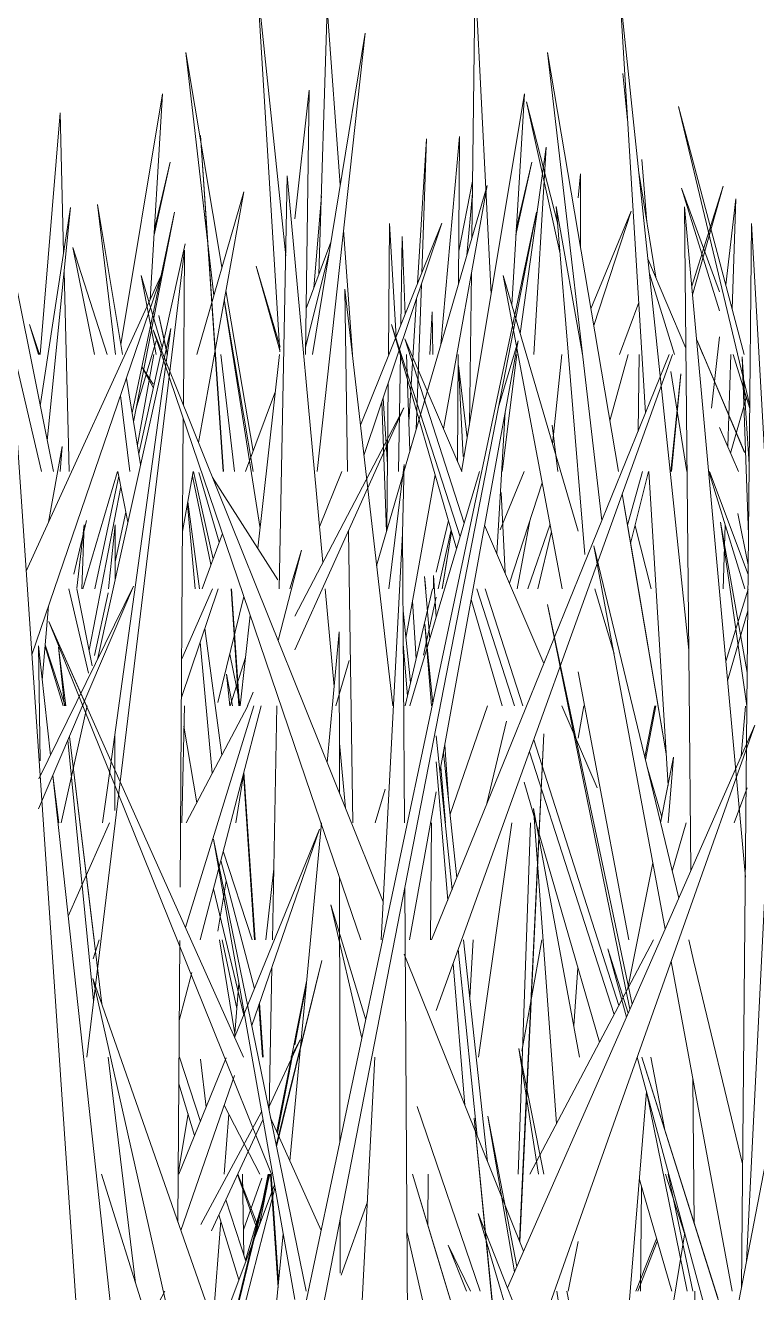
# Model space of a CAD drawing. Header units: millimetres. Extents: x -9575 to 27274, y -4387 to 11354.
# Drawn here: x -6390.26 to -6373.02, y 3085.83 to 3115.69 of the extents above; entities that cross this region are included whole.
import ezdxf

# ---------------------------------------------------------------- set-up
doc = ezdxf.new("R2010")
doc.units = ezdxf.units.MM
doc.layers.add('G-IMPT', color=8, linetype='Continuous', lineweight=9)

# ---------------------------------------------------------------- blocks, each defined once
blk = doc.blocks.new('Grass Array - 25_dwg-V14-North')
at = {"layer": 'G-IMPT'}
for p, q in [((-6379.736, 3110.676), (-6379.656, 3116.831)), ((-6379.281, 3109.349), (-6379.656, 3116.831)), ((-6383.142, 3116.092), (-6383.34, 3109.825)), ((-6383.142, 3116.092), (-6382.838, 3111.932)), ((-6389.599, 3105.172), (-6391.668, 3115.506)), ((-6383.911, 3111.128), (-6383.572, 3114.158)), ((-6383.655, 3107.931), (-6383.572, 3114.158)), ((-6373.183, 3106.729), (-6374.867, 3113.774)), ((-6373.317, 3107.931), (-6374.867, 3113.774)), ((-6389.908, 3107.931), (-6389.441, 3113.627)), ((-6389.441, 3113.627), (-6389.358, 3110.337)), ((-6380.465, 3108.169), (-6380.028, 3113.069)), ((-6380.048, 3109.602), (-6380.028, 3113.069)), ((-6379.719, 3112.018), (-6380.044, 3110.363)), ((-6377.174, 3112.185), (-6377.233, 3111.621)), ((-6377.174, 3112.185), (-6377.176, 3110.476)), ((-6383.282, 3111.669), (-6383.462, 3109.495)), ((-6379.377, 3111.913), (-6381.98, 3102.953)), ((-6381.98, 3102.953), (-6379.377, 3111.913)), ((-6379.377, 3111.913), (-6380.405, 3106.178)), ((-6379.723, 3111.728), (-6379.854, 3110.27)), ((-6374.552, 3109.541), (-6373.812, 3111.898)), ((-6374.533, 3109.34), (-6373.812, 3111.898)), ((-6389.909, 3106.719), (-6389.197, 3111.398)), ((-6389.746, 3105.904), (-6389.197, 3111.398)), ((-6377.128, 3107.931), (-6377.744, 3111.414)), ((-6377.072, 3103.221), (-6377.744, 3111.414)), ((-6376.927, 3109.003), (-6375.981, 3111.304)), ((-6376.862, 3108.614), (-6375.981, 3111.304)), ((-6382.759, 3110.864), (-6382.545, 3107.931)), ((-6382.36, 3106.263), (-6380.44, 3111.028)), ((-6382.278, 3105.547), (-6380.44, 3111.028)), ((-6387.583, 3105.596), (-6386.495, 3110.541)), ((-6383.641, 3109.015), (-6383.059, 3110.579)), ((-6381.409, 3108.623), (-6381.375, 3110.713)), ((-6381.309, 3108.872), (-6381.375, 3110.713)), ((-6388.632, 3107.931), (-6389.137, 3110.453)), ((-6388.334, 3107.931), (-6389.137, 3110.453)), ((-6383.653, 3108.097), (-6383.1, 3110.332)), ((-6374.689, 3108.076), (-6375.586, 3110.186)), ((-6389.347, 3109.893), (-6389.228, 3105.172)), ((-6384.249, 3108.107), (-6384.821, 3110.009)), ((-6384.258, 3108.027), (-6384.821, 3110.009)), ((-6379.794, 3106.265), (-6379.747, 3109.849)), ((-6374.955, 3107.931), (-6375.549, 3109.839)), ((-6384.728, 3103.83), (-6385.573, 3109.209)), ((-6384.89, 3105.172), (-6385.57, 3109.223)), ((-6376.256, 3107.931), (-6375.803, 3109.156)), ((-6386.908, 3107.931), (-6387.112, 3108.849)), ((-6386.92, 3107.931), (-6387.112, 3108.849)), ((-6389.88, 3105.172), (-6390.524, 3107.931)), ((-6384.78, 3103.364), (-6384.269, 3107.931)), ((-6381.464, 3105.172), (-6381.42, 3107.931)), ((-6381.193, 3105.661), (-6381.275, 3107.931)), ((-6380.073, 3105.402), (-6380.058, 3107.931)), ((-6379.023, 3105.172), (-6378.674, 3107.931)), ((-6377.614, 3107.931), (-6377.833, 3105.818)), ((-6376.481, 3106.365), (-6376.047, 3107.931)), ((-6387.249, 3107.153), (-6387.511, 3107.639)), ((-6387.249, 3107.228), (-6387.511, 3107.639)), ((-6379.938, 3105.525), (-6380.05, 3107.669)), ((-6379.844, 3105.967), (-6380.05, 3107.669)), ((-6375.045, 3105.172), (-6374.813, 3107.475)), ((-6375.03, 3105.172), (-6374.811, 3107.468)), ((-6385.069, 3105.172), (-6384.366, 3107.063)), ((-6373.454, 3105.172), (-6373.895, 3106.208)), ((-6387.841, 3103.984), (-6388.079, 3105.172)), ((-6385.835, 3103.111), (-6386.294, 3105.172)), ((-6383.325, 3103.87), (-6382.8, 3105.172)), ((-6380.6, 3105.093), (-6381.289, 3101.249)), ((-6379.07, 3103.797), (-6378.504, 3105.172)), ((-6376.066, 3103.907), (-6375.709, 3105.172)), ((-6385.884, 3102.979), (-6386.32, 3105.061)), ((-6384.307, 3102.623), (-6385.846, 3105.031)), ((-6378.849, 3102.545), (-6378.075, 3104.909)), ((-6379.047, 3104.682), (-6378.951, 3102.783)), ((-6388.144, 3103.044), (-6387.887, 3104.213)), ((-6386.255, 3102.413), (-6386.439, 3104.399)), ((-6386.154, 3102.413), (-6386.428, 3104.461)), ((-6389.049, 3102.422), (-6388.87, 3103.914)), ((-6388.925, 3102.413), (-6388.87, 3103.914)), ((-6378.667, 3102.413), (-6378.369, 3104.012)), ((-6386.095, 3102.413), (-6385.612, 3103.711)), ((-6388.773, 3100.426), (-6389.236, 3102.413)), ((-6388.683, 3100.595), (-6389.047, 3102.413)), ((-6388.629, 3100.841), (-6388.305, 3102.315)), ((-6385.725, 3099.73), (-6385.107, 3102.226)), ((-6381.049, 3100.762), (-6381.134, 3102.115)), ((-6385.196, 3099.654), (-6384.957, 3101.786)), ((-6385.63, 3098.489), (-6386.029, 3101.478)), ((-6385.852, 3098.066), (-6386.138, 3101.155)), ((-6385.193, 3099.675), (-6385.443, 3100.869)), ((-6385.069, 3100.791), (-6385.434, 3099.654)), ((-6382.938, 3099.654), (-6382.629, 3100.719)), ((-6385.519, 3100.397), (-6385.374, 3099.654)), ((-6385.519, 3100.397), (-6385.439, 3099.654)), ((-6384.893, 3099.978), (-6385.024, 3099.654)), ((-6373.287, 3099.641), (-6373.389, 3098.463)), ((-6389.467, 3096.895), (-6389.613, 3098.014)), ((-6373.553, 3096.895), (-6373.247, 3097.721)), ((-6373.55, 3096.895), (-6373.247, 3097.721))]:
    blk.add_line(p, q, dxfattribs=at)
blk = doc.blocks.new('Grass Array - 25_dwg-V18-North')
at = {"layer": 'G-IMPT'}
for p in [(-6379.938, 3105.525), (-6379.844, 3105.967)]:
    blk.add_line(p, (-6380.05, 3107.669), dxfattribs=at)
blk = doc.blocks.new('Grass Array - Grass Array-440235-North')
for name in ['Grass Array - 25_dwg-V14-North', 'Grass Array - 25_dwg-V18-North']:
    blk.add_blockref(name, (0, 0))
blk = doc.blocks.new('Grass Array - 25_dwg-V28-North')
at = {"layer": 'G-IMPT'}
for p, q in [((-6385.864, 3109.15), (-6386.129, 3113.087)), ((-6385.862, 3109.159), (-6386.129, 3113.087)), ((-6385.597, 3105.172), (-6385.782, 3107.931)), ((-6385.59, 3105.172), (-6385.778, 3107.931))]:
    blk.add_line(p, q, dxfattribs=at)
blk = doc.blocks.new('Grass Array - 25_dwg-V32-North')
at = {"layer": 'G-IMPT'}
for p, q in [((-6385.864, 3109.15), (-6386.129, 3113.087)), ((-6385.862, 3109.159), (-6386.129, 3113.087)), ((-6385.597, 3105.172), (-6385.782, 3107.931)), ((-6385.59, 3105.172), (-6385.778, 3107.931)), ((-6385.226, 3099.654), (-6385.411, 3102.413)), ((-6385.355, 3101.713), (-6385.402, 3102.413)), ((-6388.821, 3099.654), (-6389.705, 3101.64)), ((-6388.905, 3099.654), (-6389.705, 3101.64)), ((-6385.355, 3101.713), (-6385.215, 3099.654)), ((-6378.339, 3092.773), (-6378.187, 3095.94)), ((-6378.334, 3092.773), (-6378.186, 3095.919)), ((-6384.669, 3091.377), (-6384.749, 3092.563))]:
    blk.add_line(p, q, dxfattribs=at)
blk = doc.blocks.new('Grass Array - 25_dwg-V36-North')
at = {"layer": 'G-IMPT'}
for p, q in [((-6385.864, 3109.15), (-6386.129, 3113.087)), ((-6385.862, 3109.159), (-6386.129, 3113.087)), ((-6385.597, 3105.172), (-6385.782, 3107.931)), ((-6385.59, 3105.172), (-6385.778, 3107.931)), ((-6385.226, 3099.654), (-6385.411, 3102.413)), ((-6385.355, 3101.713), (-6385.402, 3102.413)), ((-6388.821, 3099.654), (-6389.705, 3101.64)), ((-6388.905, 3099.654), (-6389.705, 3101.64)), ((-6385.355, 3101.713), (-6385.215, 3099.654)), ((-6378.339, 3092.773), (-6378.187, 3095.94)), ((-6378.334, 3092.773), (-6378.186, 3095.919)), ((-6384.669, 3091.377), (-6384.749, 3092.563))]:
    blk.add_line(p, q, dxfattribs=at)
blk = doc.blocks.new('Grass Array - Grass Array-440908-North')
for name in ['Grass Array - 25_dwg-V32-North', 'Grass Array - 25_dwg-V36-North', 'Grass Array - 25_dwg-V36-North', 'Grass Array - 25_dwg-V28-North']:
    blk.add_blockref(name, (0, 0))
blk = doc.blocks.new('Grass Array - 25_dwg-V38-North')
at = {"layer": 'G-IMPT'}
for p in [(-6374.289, 3107.931), (-6374.29, 3107.931)]:
    blk.add_line(p, (-6374.436, 3108.274), dxfattribs=at)
blk = doc.blocks.new('Grass Array - 25_dwg-V42-North')
at = {"layer": 'G-IMPT'}
for p, q in [((-6384.262, 3107.993), (-6384.784, 3116.58)), ((-6384.123, 3110.258), (-6384.784, 3116.58)), ((-6386.479, 3115.046), (-6385.814, 3109.324)), ((-6386.479, 3115.046), (-6385.624, 3109.986)), ((-6385.624, 3109.986), (-6386.479, 3115.046)), ((-6376.064, 3113.449), (-6376.173, 3114.548)), ((-6387.024, 3114.074), (-6388.008, 3108.163)), ((-6388.008, 3108.163), (-6387.024, 3114.074)), ((-6387.024, 3114.074), (-6387.318, 3109.215)), ((-6377.71, 3111), (-6378.45, 3113.884)), ((-6377.653, 3110.301), (-6378.45, 3113.884)), ((-6380.803, 3113.014), (-6381.015, 3109.601)), ((-6380.803, 3113.014), (-6380.916, 3109.848)), ((-6380.916, 3109.848), (-6380.803, 3113.014)), ((-6377.985, 3112.817), (-6378.597, 3108.425)), ((-6377.985, 3112.817), (-6378.272, 3107.931)), ((-6378.272, 3107.931), (-6377.985, 3112.817)), ((-6387.225, 3110.75), (-6386.848, 3112.464)), ((-6387.217, 3110.883), (-6386.848, 3112.464)), ((-6375.61, 3111.049), (-6375.729, 3112.525)), ((-6375.401, 3109.751), (-6375.798, 3112.221)), ((-6374.793, 3111.853), (-6373.895, 3108.956)), ((-6374.793, 3111.853), (-6373.895, 3109.411)), ((-6373.752, 3109.57), (-6373.516, 3111.6)), ((-6373.6, 3108.996), (-6373.516, 3111.6)), ((-6387.742, 3106.558), (-6386.744, 3111.281)), ((-6387.707, 3106.344), (-6386.744, 3111.281)), ((-6381.701, 3107.931), (-6381.672, 3111.019)), ((-6381.521, 3108.346), (-6381.672, 3111.019)), ((-6387.176, 3107.931), (-6387.529, 3109.795)), ((-6387.032, 3108.1), (-6387.529, 3109.795)), ((-6380.925, 3109.581), (-6381.046, 3106.167)), ((-6381.046, 3106.167), (-6380.925, 3109.581)), ((-6385.531, 3109.44), (-6384.891, 3105.652)), ((-6384.891, 3105.652), (-6385.531, 3109.44)), ((-6381.037, 3109.249), (-6381.217, 3106.333)), ((-6380.725, 3107.931), (-6380.674, 3108.937)), ((-6380.657, 3107.931), (-6380.674, 3108.937)), ((-6389.929, 3107.931), (-6390.157, 3108.637)), ((-6389.952, 3107.931), (-6390.157, 3108.637)), ((-6387.173, 3108.254), (-6387.644, 3106.667)), ((-6373.308, 3105.639), (-6374.436, 3108.274)), ((-6373.311, 3105.621), (-6374.436, 3108.274)), ((-6374.09, 3106.668), (-6373.895, 3108.347)), ((-6387.232, 3107.931), (-6387.618, 3105.806)), ((-6385.652, 3107.931), (-6385.332, 3105.172)), ((-6375.818, 3106.117), (-6375.793, 3107.931)), ((-6373.705, 3105.76), (-6373.634, 3107.931)), ((-6373.577, 3107.931), (-6373.183, 3106.661)), ((-6374.664, 3105.172), (-6375.043, 3107.531)), ((-6381.741, 3103.774), (-6381.708, 3107.247)), ((-6381.726, 3105.344), (-6381.827, 3106.893)), ((-6373.639, 3105.607), (-6373.264, 3106.923)), ((-6381.745, 3103.761), (-6381.853, 3106.815)), ((-6388.088, 3105.172), (-6388.906, 3102.413)), ((-6385.687, 3103.511), (-6386.168, 3105.154)), ((-6375.993, 3103.475), (-6375.568, 3105.172)), ((-6388.757, 3100.964), (-6388.007, 3104.809)), ((-6388.619, 3102.413), (-6388.058, 3105.066)), ((-6389.115, 3102.752), (-6388.819, 3104.02)), ((-6375.508, 3102.413), (-6375.888, 3103.896)), ((-6373.813, 3102.413), (-6373.764, 3103.909))]:
    blk.add_line(p, q, dxfattribs=at)
blk = doc.blocks.new('Grass Array - Grass Array-V47-North')
for name in ['Grass Array - 25_dwg-V42-North', 'Grass Array - 25_dwg-V38-North', 'Grass Array - 25_dwg-V38-North', 'Grass Array - 25_dwg-V38-North']:
    blk.add_blockref(name, (0, 0))
blk = doc.blocks.new('Grass Array - 25_dwg-V49-North')
at = {"layer": 'G-IMPT'}
for p, q in [((-6375.644, 3106.545), (-6376.254, 3116.58)), ((-6374.992, 3104.51), (-6376.254, 3116.58)), ((-6383.493, 3107.931), (-6382.252, 3115.504)), ((-6383.381, 3105.172), (-6382.252, 3115.504)), ((-6377.949, 3115.046), (-6376.668, 3104.022)), ((-6377.949, 3115.046), (-6376.28, 3105.172)), ((-6376.28, 3105.172), (-6377.949, 3115.046)), ((-6378.494, 3114.074), (-6379.975, 3105.174)), ((-6379.975, 3105.174), (-6378.494, 3114.074)), ((-6378.494, 3114.074), (-6378.795, 3109.1)), ((-6385.597, 3105.172), (-6386.129, 3113.087)), ((-6385.59, 3105.172), (-6386.129, 3113.087)), ((-6378.695, 3110.75), (-6378.318, 3112.464)), ((-6378.687, 3110.883), (-6378.318, 3112.464)), ((-6384.276, 3102.413), (-6384.087, 3112.144)), ((-6383.247, 3103.03), (-6384.087, 3112.144)), ((-6386.215, 3107.931), (-6385.113, 3111.761)), ((-6386.177, 3105.855), (-6385.113, 3111.761)), ((-6388.555, 3111.468), (-6388.13, 3107.931)), ((-6388.555, 3111.468), (-6387.97, 3107.931)), ((-6387.97, 3107.931), (-6388.555, 3111.468)), ((-6374.612, 3100.078), (-6374.721, 3111.407)), ((-6373.289, 3095.614), (-6374.721, 3111.407)), ((-6383.712, 3083.1), (-6378.214, 3111.281)), ((-6380.555, 3100.208), (-6378.214, 3111.281)), ((-6373.25, 3099.641), (-6373.142, 3111.019)), ((-6372.557, 3100.691), (-6373.142, 3111.019)), ((-6388.024, 3097.865), (-6386.51, 3110.386)), ((-6386.534, 3106.745), (-6386.51, 3110.386)), ((-6390.239, 3102.828), (-6387.023, 3109.86)), ((-6390.104, 3100.853), (-6387.023, 3109.86)), ((-6377.603, 3102.413), (-6378.999, 3109.795)), ((-6377.233, 3103.771), (-6378.999, 3109.795)), ((-6389.934, 3098.359), (-6390.689, 3109.423)), ((-6381.6, 3099.654), (-6382.729, 3109.47)), ((-6382.666, 3105.172), (-6382.729, 3109.47)), ((-6388.558, 3100.747), (-6386.832, 3108.541)), ((-6388.316, 3097.775), (-6386.832, 3108.541)), ((-6381.825, 3095.032), (-6387.245, 3108.512)), ((-6383.529, 3097.588), (-6387.245, 3108.512)), ((-6380.014, 3103.635), (-6381.627, 3108.637)), ((-6380.096, 3103.356), (-6381.627, 3108.637)), ((-6379.918, 3103.957), (-6381.315, 3108.303)), ((-6379.974, 3105.172), (-6381.315, 3108.303)), ((-6378.643, 3108.254), (-6380.487, 3098.101)), ((-6378.643, 3108.254), (-6379.114, 3106.667)), ((-6380.573, 3092.475), (-6375.009, 3107.931)), ((-6378.801, 3098.771), (-6375.081, 3107.931)), ((-6373.196, 3105.344), (-6373.36, 3107.873)), ((-6373.212, 3103.682), (-6373.36, 3107.873)), ((-6387.876, 3107.367), (-6387.541, 3105.34)), ((-6387.541, 3105.34), (-6387.876, 3107.367)), ((-6388.014, 3106.965), (-6387.798, 3105.172)), ((-6383.911, 3100.97), (-6381.337, 3106.671)), ((-6383.911, 3101.764), (-6381.337, 3106.671)), ((-6386.585, 3099.205), (-6386.537, 3106.429)), ((-6378.948, 3106.577), (-6379.149, 3103.245)), ((-6377.708, 3105.172), (-6377.845, 3106.269)), ((-6389.391, 3105.761), (-6389.71, 3103.984)), ((-6389.71, 3103.984), (-6389.391, 3105.761)), ((-6389.391, 3105.761), (-6389.441, 3105.172)), ((-6386.554, 3103.76), (-6386.3, 3105.172)), ((-6381.689, 3102.413), (-6381.331, 3105.336)), ((-6381.368, 3103.712), (-6381.331, 3105.336)), ((-6379.558, 3105.172), (-6381.195, 3099.654)), ((-6375.111, 3097.778), (-6375.56, 3105.172)), ((-6373.304, 3102.413), (-6374.153, 3105.172)), ((-6373.221, 3102.75), (-6374.134, 3105.172)), ((-6376.191, 3104.647), (-6375.936, 3103.136)), ((-6375.156, 3098.522), (-6376.191, 3104.647)), ((-6374.992, 3104.51), (-6374.621, 3100.961)), ((-6388.143, 3103.92), (-6388.295, 3102.413)), ((-6388.295, 3102.413), (-6388.143, 3103.92)), ((-6388.143, 3103.92), (-6388.145, 3102.614)), ((-6380.573, 3102.803), (-6380.289, 3104.02)), ((-6378.038, 3100.65), (-6379.433, 3103.907)), ((-6378.414, 3102.413), (-6377.89, 3103.932)), ((-6373.252, 3099.654), (-6373.874, 3103.981)), ((-6373.243, 3100.441), (-6373.874, 3103.981)), ((-6373.219, 3102.972), (-6373.467, 3104.184)), ((-6382.544, 3096.895), (-6382.645, 3103.772)), ((-6381.872, 3094.136), (-6381.368, 3103.712)), ((-6381.325, 3096.895), (-6381.368, 3103.712)), ((-6380.53, 3102.413), (-6380.225, 3103.799)), ((-6380.435, 3102.413), (-6380.212, 3103.755)), ((-6380.212, 3103.755), (-6380.429, 3102.452)), ((-6378.177, 3102.413), (-6377.858, 3103.761)), ((-6384.302, 3101.193), (-6383.748, 3103.321)), ((-6384.028, 3102.413), (-6383.748, 3103.321)), ((-6375.18, 3094.39), (-6376.858, 3103.426)), ((-6374.859, 3095.119), (-6376.858, 3103.426)), ((-6375.156, 3098.522), (-6375.936, 3103.136)), ((-6380.823, 3102.413), (-6380.854, 3102.702)), ((-6380.727, 3101.228), (-6380.854, 3102.702)), ((-6380.641, 3102.413), (-6380.638, 3102.727)), ((-6380.573, 3101.75), (-6380.638, 3102.727)), ((-6389.948, 3097.229), (-6387.709, 3102.476)), ((-6389.94, 3097.934), (-6387.709, 3102.476)), ((-6386.58, 3099.85), (-6385.712, 3102.413)), ((-6386.574, 3100.758), (-6385.844, 3102.413)), ((-6385.226, 3099.654), (-6385.411, 3102.413)), ((-6385.355, 3101.713), (-6385.402, 3102.413)), ((-6382.978, 3100.112), (-6383.19, 3102.413)), ((-6381.308, 3099.654), (-6380.664, 3102.413)), ((-6380.435, 3102.413), (-6380.429, 3102.452)), ((-6378.729, 3099.654), (-6379.619, 3102.413)), ((-6378.535, 3099.654), (-6379.422, 3102.413)), ((-6376.384, 3100.876), (-6376.835, 3102.413)), ((-6380.874, 3100.847), (-6380.573, 3102.216)), ((-6379.023, 3099.654), (-6379.75, 3102.16)), ((-6373.75, 3100.695), (-6373.224, 3102.4)), ((-6389.71, 3102.005), (-6389.859, 3100.256)), ((-6381.179, 3100.206), (-6381.357, 3101.888)), ((-6375.958, 3092.62), (-6377.954, 3102.039)), ((-6376.013, 3092.503), (-6377.954, 3102.039)), ((-6373.709, 3100.242), (-6373.229, 3101.89)), ((-6388.024, 3097.865), (-6389.705, 3101.64)), ((-6385.851, 3092.077), (-6389.705, 3101.64)), ((-6385.355, 3101.713), (-6385.215, 3099.654)), ((-6380.651, 3099.706), (-6380.843, 3101.574)), ((-6380.683, 3099.654), (-6380.843, 3101.574)), ((-6383.146, 3098.318), (-6382.859, 3101.395)), ((-6382.854, 3097.59), (-6382.859, 3101.395)), ((-6389.666, 3098.491), (-6389.948, 3101.066)), ((-6389.908, 3098.359), (-6389.948, 3101.066)), ((-6389.364, 3099.654), (-6389.791, 3101.052)), ((-6389.322, 3099.654), (-6389.788, 3101.088)), ((-6389.476, 3101.037), (-6389.339, 3099.654)), ((-6389.476, 3101.037), (-6389.308, 3099.654)), ((-6389.308, 3099.654), (-6389.476, 3101.037)), ((-6381.255, 3099.878), (-6381.352, 3101.115)), ((-6376.894, 3098.666), (-6377.233, 3100.457)), ((-6380.555, 3100.208), (-6384.534, 3081.392)), ((-6374.612, 3100.078), (-6374.571, 3095.774)), ((-6389.412, 3096.895), (-6388.8, 3099.654)), ((-6386.571, 3096.895), (-6386.509, 3099.654)), ((-6386.484, 3094.427), (-6384.876, 3099.654)), ((-6386.466, 3096.895), (-6385.018, 3099.654)), ((-6386.138, 3094.136), (-6384.702, 3099.654)), ((-6384.329, 3099.654), (-6384.436, 3094.136)), ((-6380.248, 3097.098), (-6379.366, 3099.654)), ((-6376.782, 3097.718), (-6377.611, 3099.654)), ((-6377.233, 3098.889), (-6377.096, 3099.654)), ((-6375.661, 3098.451), (-6375.419, 3099.654)), ((-6375.643, 3098.377), (-6375.395, 3099.654)), ((-6373.25, 3099.641), (-6373.381, 3085.958)), ((-6386.585, 3099.205), (-6386.61, 3095.38)), ((-6386.22, 3097.364), (-6386.52, 3099.174)), ((-6386.22, 3097.364), (-6386.52, 3099.174)), ((-6379.379, 3097.348), (-6378.918, 3099.291)), ((-6378.896, 3085.937), (-6373.068, 3099.195)), ((-6376.352, 3089.928), (-6373.068, 3099.195)), ((-6389.259, 3098.844), (-6388.651, 3092.701)), ((-6389.221, 3098.934), (-6388.64, 3094.136)), ((-6388.457, 3092.632), (-6389.221, 3098.934)), ((-6388.148, 3098.992), (-6388.15, 3097.187)), ((-6380.202, 3095.321), (-6380.573, 3098.942)), ((-6378.605, 3087.022), (-6378.041, 3098.99)), ((-6378.469, 3090.053), (-6378.041, 3098.99)), ((-6376.267, 3092.596), (-6378.277, 3098.852)), ((-6382.714, 3097.243), (-6382.855, 3098.773)), ((-6378.801, 3098.771), (-6380.683, 3094.136)), ((-6380.087, 3095.604), (-6380.405, 3098.549)), ((-6380.287, 3097.456), (-6380.372, 3098.732)), ((-6376.382, 3092.378), (-6378.379, 3098.569)), ((-6376.894, 3098.666), (-6376.037, 3094.136)), ((-6387.766, 3066.547), (-6389.934, 3098.359)), ((-6380.302, 3095.074), (-6380.573, 3098.331)), ((-6375.285, 3096.895), (-6374.979, 3098.444)), ((-6375.105, 3096.895), (-6374.979, 3098.444)), ((-6388.913, 3091.61), (-6389.614, 3098.013)), ((-6385.098, 3098.132), (-6385.301, 3096.895)), ((-6384.854, 3094.136), (-6385.118, 3098.056)), ((-6385.108, 3098.093), (-6384.839, 3094.136)), ((-6380.354, 3096.895), (-6380.467, 3098.207)), ((-6375.257, 3097.033), (-6375.603, 3098.213)), ((-6372.682, 3098.196), (-6373.265, 3086.558)), ((-6388.024, 3097.865), (-6388.812, 3091.377)), ((-6388.316, 3097.775), (-6388.437, 3096.895)), ((-6388.024, 3097.865), (-6385.118, 3091.377)), ((-6382.013, 3096.895), (-6381.778, 3097.687)), ((-6380.573, 3097.626), (-6381.206, 3094.136)), ((-6378.501, 3097.854), (-6376.726, 3091.728)), ((-6383.529, 3097.588), (-6382.355, 3094.136)), ((-6377.741, 3089.809), (-6378.282, 3097.236)), ((-6377.196, 3091.377), (-6378.282, 3097.236)), ((-6389.25, 3094.694), (-6388.279, 3096.895)), ((-6385.326, 3091.84), (-6383.327, 3096.745)), ((-6384.924, 3092.119), (-6383.327, 3096.745)), ((-6384.024, 3088.933), (-6383.279, 3096.895)), ((-6380.713, 3094.136), (-6380.689, 3096.895)), ((-6379.581, 3091.377), (-6378.79, 3096.895)), ((-6378.538, 3091.517), (-6378.351, 3096.895)), ((-6375.013, 3095.76), (-6374.683, 3096.895)), ((-6383.911, 3085.663), (-6385.828, 3096.513)), ((-6384.072, 3087.975), (-6385.828, 3096.513)), ((-6384.909, 3094.136), (-6385.593, 3096.229)), ((-6384.859, 3092.984), (-6385.652, 3096.006)), ((-6376.055, 3092.997), (-6375.471, 3095.955)), ((-6384.587, 3094.136), (-6384.404, 3095.812)), ((-6382.846, 3091.864), (-6382.851, 3095.593)), ((-6385.825, 3095.338), (-6385.112, 3092.364)), ((-6385.525, 3095.525), (-6385.719, 3094.341)), ((-6381.307, 3094.138), (-6381.315, 3095.385)), ((-6383.056, 3094.962), (-6382.328, 3091.824)), ((-6383.056, 3094.962), (-6382.237, 3092.255)), ((-6382.237, 3092.255), (-6383.056, 3094.962)), ((-6388.664, 3093.695), (-6388.515, 3094.136)), ((-6386.618, 3094.121), (-6386.662, 3087.49)), ((-6385.319, 3091.926), (-6385.685, 3094.136)), ((-6385.319, 3091.926), (-6385.685, 3094.136)), ((-6385.622, 3094.136), (-6385.274, 3092.521)), ((-6381.307, 3094.136), (-6381.221, 3080.648)), ((-6379.363, 3088.908), (-6379.928, 3094.136)), ((-6379.7, 3094.136), (-6379.782, 3092.784)), ((-6378.37, 3088.618), (-6375.452, 3094.136)), ((-6378.328, 3092.773), (-6378.084, 3094.136)), ((-6374.507, 3093.656), (-6374.623, 3094.136)), ((-6378.516, 3086.801), (-6381.329, 3093.798)), ((-6379.877, 3092.154), (-6380.057, 3093.908)), ((-6376.092, 3092.314), (-6376.529, 3093.927)), ((-6376.529, 3093.927), (-6376.051, 3092.409)), ((-6376.051, 3092.409), (-6376.529, 3093.927)), ((-6384.449, 3093.498), (-6384.514, 3090.138)), ((-6384.344, 3089.295), (-6383.274, 3093.656)), ((-6384.338, 3089.268), (-6383.274, 3093.656)), ((-6379.9, 3090.244), (-6380.177, 3093.574)), ((-6377.332, 3092.112), (-6377.235, 3093.483)), ((-6373.596, 3085.859), (-6375.039, 3093.632)), ((-6374.507, 3093.656), (-6373.353, 3088.861)), ((-6379.647, 3053.179), (-6388.665, 3093.226)), ((-6385.903, 3085.316), (-6388.665, 3093.226)), ((-6386.631, 3092.241), (-6386.337, 3093.371)), ((-6384.335, 3089.628), (-6383.629, 3093.155)), ((-6385.326, 3091.841), (-6385.229, 3093.122)), ((-6383.911, 3091.668), (-6383.637, 3093.071)), ((-6376.536, 3069.629), (-6371.998, 3093.117)), ((-6384.669, 3091.377), (-6384.752, 3092.618)), ((-6384.738, 3092.658), (-6384.651, 3091.377)), ((-6378.328, 3092.773), (-6378.553, 3091.517)), ((-6385.851, 3092.077), (-6384.457, 3088.618)), ((-6379.877, 3092.154), (-6379.607, 3089.514)), ((-6384.526, 3090.182), (-6383.781, 3091.784)), ((-6384, 3091.377), (-6383.781, 3091.784)), ((-6382.846, 3091.864), (-6382.843, 3089.389)), ((-6388.913, 3091.61), (-6386.773, 3072.065)), ((-6387.661, 3086.053), (-6388.306, 3091.377)), ((-6386.638, 3088.618), (-6385.522, 3091.357)), ((-6386.627, 3091.377), (-6386.132, 3089.859)), ((-6384.317, 3089.588), (-6383.968, 3091.377)), ((-6382.579, 3080.712), (-6382.018, 3091.377)), ((-6378.538, 3091.517), (-6378.64, 3088.618)), ((-6378.04, 3088.618), (-6378.624, 3091.58)), ((-6378.163, 3088.618), (-6378.624, 3091.58)), ((-6373.916, 3084.276), (-6375.838, 3091.377)), ((-6375.726, 3091.377), (-6373.939, 3085.701)), ((-6373.895, 3085.561), (-6375.726, 3091.377)), ((-6375.515, 3091.377), (-6375.198, 3089.701)), ((-6386.133, 3091.331), (-6385.996, 3090.193)), ((-6386.592, 3087.289), (-6385.331, 3090.941)), ((-6374.524, 3090.858), (-6374.492, 3087.458)), ((-6386.268, 3089.526), (-6386.641, 3090.746)), ((-6376.359, 3081.436), (-6375.618, 3090.564)), ((-6375.62, 3090.569), (-6374.661, 3085.859)), ((-6384.735, 3088.618), (-6385.572, 3090.243)), ((-6381.021, 3090.213), (-6379.54, 3085.859)), ((-6386.424, 3090.038), (-6386.655, 3088.631)), ((-6386.124, 3087.43), (-6384.693, 3090.09)), ((-6385.872, 3087.286), (-6384.659, 3089.896)), ((-6385.571, 3088.618), (-6385.463, 3090.032)), ((-6384.478, 3089.946), (-6383.287, 3087.288)), ((-6378.261, 3075.527), (-6379.681, 3089.934)), ((-6378.95, 3082.422), (-6379.681, 3089.934)), ((-6379.358, 3089.986), (-6378.73, 3086.314)), ((-6379.358, 3089.986), (-6378.675, 3086.439)), ((-6378.614, 3087.045), (-6378.469, 3090.053)), ((-6376.352, 3089.928), (-6378.301, 3084.428)), ((-6385.46, 3078.991), (-6388.46, 3088.618)), ((-6385.46, 3078.991), (-6388.46, 3088.618)), ((-6385.546, 3084.29), (-6384.496, 3088.618)), ((-6385.301, 3085.39), (-6384.51, 3088.618)), ((-6384.788, 3087.301), (-6385.255, 3088.612)), ((-6384.765, 3087.362), (-6385.251, 3088.618)), ((-6385.107, 3086.71), (-6385.143, 3088.618)), ((-6385.119, 3087.308), (-6384.686, 3088.525)), ((-6384.816, 3087.224), (-6384.537, 3088.618)), ((-6384.739, 3087.432), (-6384.507, 3088.618)), ((-6384.303, 3085.942), (-6384.483, 3088.618)), ((-6384.463, 3088.618), (-6384.29, 3086.079)), ((-6381.135, 3088.618), (-6380.534, 3086.631)), ((-6379.741, 3084.014), (-6381.135, 3088.618)), ((-6380.771, 3087.415), (-6380.761, 3088.618)), ((-6375.787, 3088.489), (-6375.024, 3085.859)), ((-6374.719, 3087.221), (-6375.169, 3088.618)), ((-6374.525, 3085.859), (-6375.11, 3088.618)), ((-6384.388, 3088.366), (-6385.774, 3084.669)), ((-6385.774, 3084.669), (-6384.388, 3088.366)), ((-6384.375, 3088.291), (-6385.47, 3084.075)), ((-6385.069, 3086.593), (-6384.566, 3088.291)), ((-6375.737, 3088.316), (-6375.76, 3085.859)), ((-6385.532, 3088.016), (-6385.062, 3086.57)), ((-6384.072, 3087.975), (-6383.637, 3085.859)), ((-6382.818, 3086.24), (-6382.197, 3087.963)), ((-6385.844, 3085.018), (-6385.654, 3087.518)), ((-6385.228, 3086.126), (-6385.697, 3087.66)), ((-6382.84, 3087.567), (-6382.839, 3086.286)), ((-6377.463, 3080.476), (-6379.585, 3087.689)), ((-6375.606, 3077.582), (-6379.585, 3087.689)), ((-6384.688, 3081.833), (-6384.185, 3087.212)), ((-6381.263, 3087.239), (-6380.302, 3083.1)), ((-6375.047, 3085.219), (-6374.717, 3087.233)), ((-6379.861, 3085.859), (-6380.293, 3086.945)), ((-6379.764, 3085.859), (-6380.293, 3086.945)), ((-6377.233, 3087.033), (-6377.465, 3085.859)), ((-6375.872, 3085.859), (-6375.382, 3087.091)), ((-6375.364, 3087.029), (-6375.825, 3085.859)), ((-6379.741, 3084.014), (-6380.534, 3086.631)), ((-6388.017, 3083.912), (-6386.969, 3085.859)), ((-6377.414, 3083.813), (-6377.733, 3085.859)), ((-6376.407, 3080.341), (-6377.496, 3085.859)), ((-6374.477, 3085.859), (-6374.452, 3083.264))]:
    blk.add_line(p, q, dxfattribs=at)
blk = doc.blocks.new('Grass Array - Grass Array-V52-North')
for name in ['Grass Array - 25_dwg-V49-North', 'Grass Array - 25_dwg-V36-North', 'Grass Array - 25_dwg-V36-North', 'Grass Array - 25_dwg-V36-North']:
    blk.add_blockref(name, (0, 0))
blk = doc.blocks.new('Grass Array - Grass Array-V53-North')
blk.add_blockref('Grass Array - 25_dwg-V36-North', (0, 0))
blk.add_blockref('Grass Array - 25_dwg-V36-North', (0, 0))
blk.add_blockref('Grass Array - 25_dwg-V36-North', (0, 0))
blk.add_blockref('Grass Array - 25_dwg-V36-North', (0, 0))

msp = doc.modelspace()

# ---------------------------------------------------------------- block references
for name in ['Grass Array - Grass Array-V47-North', 'Grass Array - Grass Array-V52-North', 'Grass Array - Grass Array-440235-North', 'Grass Array - Grass Array-440908-North', 'Grass Array - Grass Array-V53-North', 'Grass Array - Grass Array-V53-North']:
    msp.add_blockref(name, (0, 0))

doc.saveas('drawing.dxf')
